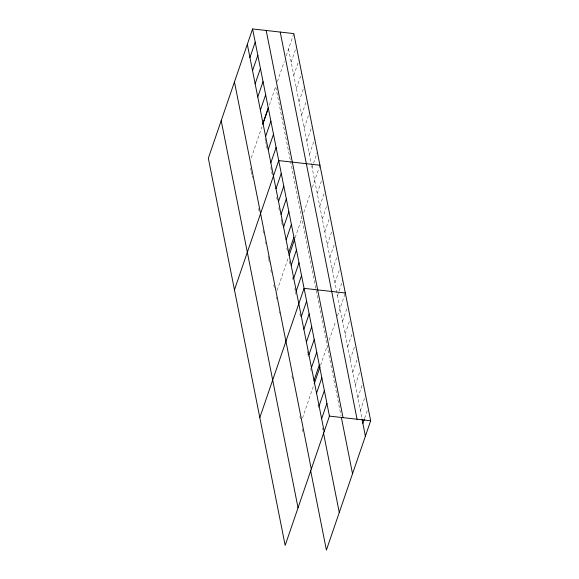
<?xml version="1.0" encoding="UTF-8"?>
<svg xmlns="http://www.w3.org/2000/svg" width="579" height="579" viewBox="0 0 579 579"><rect width="100%" height="100%" fill="white"/><g stroke="black" fill="none" stroke-linecap="round" stroke-linejoin="round"><path stroke-width="0.43" stroke-dasharray="2.9 2.17" d="M251.279 157.879L261.86 126.975M269.336 105.139L275.691 86.582L290.318 160.303M277.406 81.574L284.267 61.533M286.272 55.685L293.828 33.604M291.172 62.163L296.151 47.623M293.785 75.328L298.764 60.788M296.397 88.493L301.666 73.099M299.01 101.658L303.989 87.118M301.623 114.823L306.602 100.276M304.236 127.981L309.504 112.587M306.848 141.146L311.828 126.606M309.461 154.311L314.73 138.917M312.074 167.476L313.239 164.052M313.536 163.198L317.343 152.074M277.124 290.347L288.559 256.938M295.189 237.578L301.818 218.218M303.816 212.37L310.395 193.162M312.399 187.321L319.666 166.093M317.22 193.415L322.199 178.875M319.753 206.189L324.732 191.649M322.293 218.963L327.273 204.423M324.826 231.745L329.806 217.197M327.359 244.519L332.339 229.979M329.9 257.293L334.879 242.753M332.433 270.067L337.412 255.527M334.966 282.849L339.945 268.309M337.506 295.623L342.775 280.229M302.477 418.11L313.919 384.702M320.542 365.342L327.171 345.981M329.176 340.134L335.755 320.925M337.47 315.917L345.019 293.857M342.58 321.179L347.552 306.631M345.113 333.953L350.092 319.413M347.646 346.727L352.625 332.187M350.186 359.508L355.166 344.961M352.72 372.283L357.988 356.881M355.253 385.057L360.232 370.517M357.793 397.831L362.772 383.291M360.326 410.612L365.306 396.072M364.618 418.255L367.252 410.554M288.559 49.005L311.545 164.841M311.726 165.717L361.846 418.277M290.499 161.179L341.038 415.823M265.044 138.468L265.566 141.102M265.739 141.978L266.268 144.612M266.441 145.488L267.136 148.998M270.791 167.432L271.493 170.943M271.667 171.818L272.188 174.453M276.719 197.265L277.24 199.9M278.803 207.796L279.331 210.43M281.068 219.209L281.589 221.837M281.763 222.72L282.291 225.347M286.815 248.167L287.343 250.801M289.406 261.201L289.913 263.756M292.619 277.384L293.126 279.939M294.812 288.458L295.319 291.013M295.493 291.867L295.999 294.422M299.886 314.006L300.392 316.561M307.326 351.489L307.659 353.19M307.833 354.044L308.339 356.599M310.706 368.519L311.212 371.074M317.972 405.148L318.479 407.703M322.539 428.142L322.872 429.85M250.613 168.156L251.134 170.791M251.308 171.666L251.829 174.301M252.176 176.052L252.524 177.811M258.625 208.52L259.146 211.154M262.975 230.464L263.503 233.098M265.24 241.87L265.587 243.629M268.026 255.911L268.547 258.545M268.721 259.421L269.249 262.055M270.813 269.952L271.334 272.586M273.773 284.868L274.301 287.502M276.197 297.078L276.538 298.786M279.071 311.56L279.411 313.261M291.917 376.292L292.424 378.847M299.864 416.323L300.371 418.878M302.397 429.104L302.911 431.659"/><path stroke-width="0.87" d="M252.596 28.95L208.331 158.233L285.172 545.396L329.437 416.113L252.596 28.95L293.828 33.604L370.669 420.767L326.404 550.05L310.684 470.836M249.933 57.509L255.209 42.115M252.545 70.674L257.821 55.28M255.158 83.839L260.434 68.438M257.771 96.997L263.047 81.603M260.384 110.162L265.66 94.768M262.996 123.327L268.272 107.933M262.707 124.499L268.236 108.367M265.609 136.492L270.885 121.091M268.222 149.657L273.498 134.256M270.834 162.815L276.111 147.421M234.459 289.869L278.723 160.586L319.955 165.239M275.988 188.754L281.256 173.36M278.521 201.535L283.79 186.134M281.054 214.31L286.33 198.915M283.594 227.084L288.863 211.69M286.127 239.865L291.396 224.464M288.66 252.639L293.937 237.245M289.109 255.325L294.639 239.192M291.201 265.414L296.47 250.019M293.734 278.195L299.003 262.794M296.267 290.969L301.543 275.568M259.812 417.633L304.076 288.349L345.316 293.003M301.341 316.518L306.609 301.123M303.874 329.299L309.15 313.898M306.414 342.073L311.683 326.679M308.947 354.847L314.223 339.453M311.488 367.629L316.756 352.227M314.021 380.403L319.29 365.002M314.194 383.899L319.992 366.956M316.554 393.177L321.83 377.783M319.094 405.951L324.363 390.557M321.627 418.733L326.896 403.331M362.859 423.387L364.329 419.109M329.437 416.113L370.669 420.767M362.02 419.131L365.4 436.161M280.222 32.069L357.062 419.232M266.202 30.484L343.043 417.647M341.371 417.531L352.531 473.745M247.32 44.344L324.16 431.507M323.386 432.404L339.272 512.466M234.459 81.928L311.292 469.091M221.2 120.649L298.04 507.812"/></g></svg>
